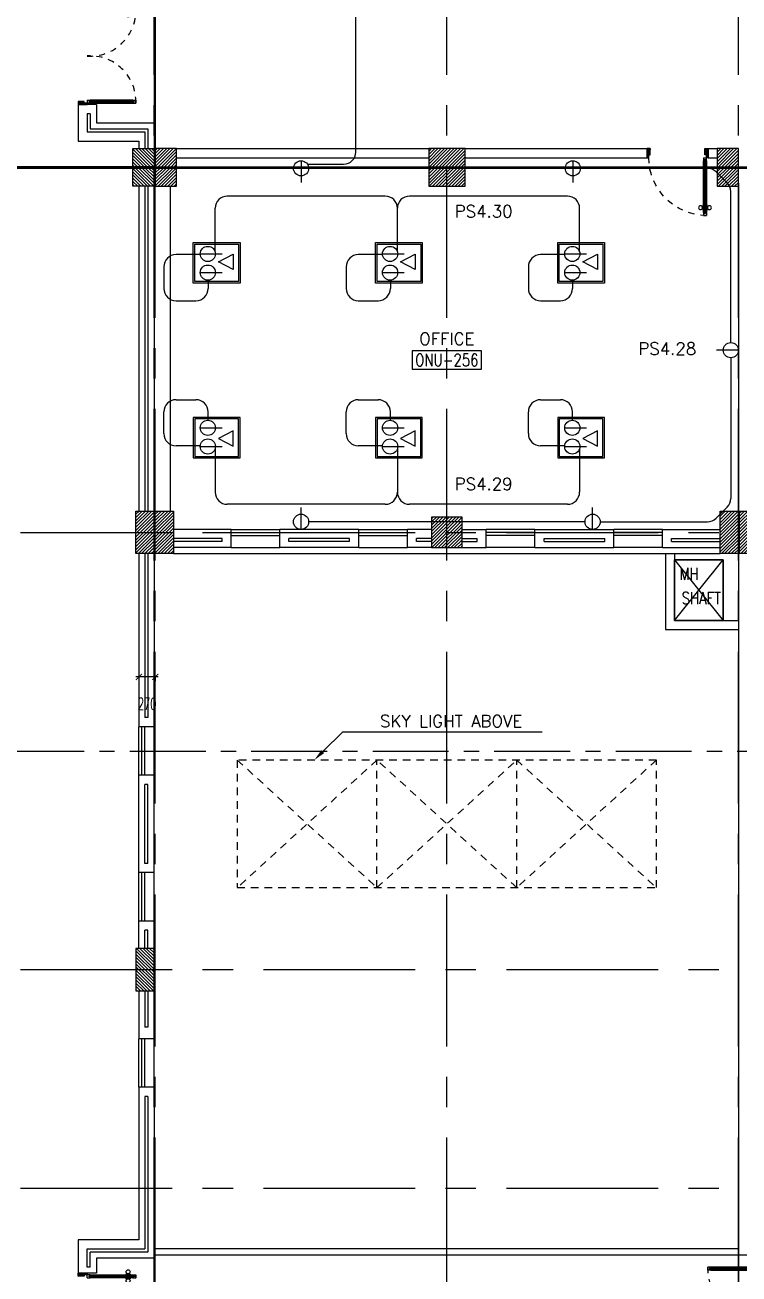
# Model space of a CAD drawing. Extents: x 0 to 91, y -1.5 to 78.
# Drawn here: x 40.77 to 52.53, y 14.79 to 35.36 of the extents above; entities that cross this region are included whole.
import ezdxf
from ezdxf.enums import TextEntityAlignment as Align

# ---------------------------------------------------------------- set-up
doc = ezdxf.new("R2010")
doc.units = 0
doc.header["$MEASUREMENT"] = 0
doc.header["$PDMODE"] = 34
for name, pattern in [('CENTER', [2, 1.25, -0.25, 0.25, -0.25]), ('CENTERX2', [4, 2.5, -0.5, 0.5, -0.5]), ('HIDDEN', [0.375, 0.25, -0.125]), ('HIDDEN2', [0.1875, 0.125, -0.0625])]:
    doc.linetypes.add(name, pattern=pattern)
doc.layers.get('0').update_dxf_attribs({"color": 11, "linetype": 'CONTINUOUS'})
doc.layers.get('DEFPOINTS').update_dxf_attribs({"color": 11, "linetype": 'CONTINUOUS'})
for name, color, linetype in [('AXES', 11, 'CENTERX2'), ('AXES1', 11, 'CENTER'), ('COL', 11, 'CONTINUOUS'), ('DOOR', 11, 'CONTINUOUS'), ('E-CLINE', 4, 'CONTINUOUS'), ('E-SOCKETS', 4, 'CONTINUOUS'), ('E-TEXT', 4, 'CONTINUOUS'), ('EJ', 11, 'CONTINUOUS'), ('ele', 11, 'CONTINUOUS'), ('HAT', 11, 'CONTINUOUS'), ('HIDDEN', 11, 'HIDDEN2'), ('INSUL', 11, 'CONTINUOUS'), ('RM-BOX', 11, 'CONTINUOUS'), ('RM-IND', 11, 'CONTINUOUS'), ('RM-NAME', 11, 'CONTINUOUS'), ('RM-NO', 11, 'CONTINUOUS'), ('ROOF', 11, 'CONTINUOUS'), ('SHAFT', 11, 'CONTINUOUS'), ('WALL', 11, 'CONTINUOUS'), ('WIN', 11, 'CONTINUOUS')]:
    doc.layers.add(name, color=color, linetype=linetype)
doc.styles.add('ROMANS', font='ROMANS.shx', dxfattribs={"width": 0.6})
doc.dimstyles.new('STANDARD in', dxfattribs={"dimtxt": 0.2, "dimasz": 0.1, "dimexe": 0.07, "dimexo": 0.07, "dimgap": 0.05, "dimtad": 1, "dimdec": 0, "dimlfac": 1000, "dimzin": 0, "dimdsep": 46, "dimtxsty": 'ROMANS', "dimblk": 'ARCHTICK', "dimcen": 0.05, "dimdle": 0.05, "dimclrd": 7, "dimclre": 7, "dimclrt": 2, "dimadec": 0, "dimazin": 0, "dimtfac": 1, "dimtdec": 0, "dimtmove": 2, "dimatfit": 3, "dimldrblk": 'ARCHTICK', "dimfxl": 0, "dimtolj": 1, "dimtzin": 0, "dimarcsym": 0})

# ---------------------------------------------------------------- blocks, each defined once
blk = doc.blocks.new('_ARCHTICK')
at = {"color": 0, "linetype": 'ByBlock', "const_width": 0.15}
blk.add_lwpolyline([(-0.5, -0.5), (0.5, 0.5)], dxfattribs=at)
blk = doc.blocks.new('*D132')
at = {"layer": 'DEFPOINTS', "color": 0, "linetype": 'Continuous'}
for p in [(42.65, 24.681), (42.65, 24.621), (42.92, 24.681)]:
    blk.add_point(p, dxfattribs=at)
at = {"layer": 'ele', "color": 7, "linetype": 'Continuous', "lineweight": -2}
for p, q in [((42.97, 24.621), (42.6, 24.621)), ((42.65, 24.611), (42.65, 24.551)), ((42.92, 24.611), (42.92, 24.551))]:
    blk.add_line(p, q, dxfattribs=at)
at = {"layer": 'ele', "color": 7, "linetype": 'Continuous', "lineweight": -2, "xscale": 0.1, "yscale": 0.1, "zscale": 0.1, "rotation": 180}
blk.add_blockref('_ARCHTICK', (42.65, 24.621), dxfattribs=at)
at = {"layer": 'ele', "color": 7, "linetype": 'Continuous', "lineweight": -2, "xscale": 0.1, "yscale": 0.1, "zscale": 0.1}
blk.add_blockref('_ARCHTICK', (42.92, 24.621), dxfattribs=at)
at = {"layer": 'ele', "color": 2, "linetype": 'Continuous', "insert": (42.785, 24.176), "char_height": 0.2, "attachment_point": 5, "style": 'ROMANS'}
blk.add_mtext('\\A1;270', dxfattribs=at)
blk = doc.blocks.new('A$C1DFA4FE8')
at = {"layer": 'DOOR', "color": 0, "linetype": 'ByBlock'}
for p, q in [((950, 1656), (800, 1656)), ((800, 1656), (800, 1631)), ((950, 1606), (950, 1656)), ((0, 1631), (0, 1581)), ((0, 1581), (0, 1631)), ((50, 1631), (0, 1631)), ((50, 1581), (0, 1581)), ((30, 1614), (30, 1598)), ((50, 1614), (30, 1614)), ((50, 1598), (30, 1598)), ((50, 1631), (50, 1614)), ((50, 1598), (50, 1581)), ((750, 1614), (750, 1631)), ((750, 1631), (800, 1631)), ((770, 1614), (750, 1614)), ((750, 1581), (750, 1598)), ((750, 1598), (770, 1598)), ((800, 1581), (750, 1581)), ((770, 1598), (770, 1614)), ((800, 1581), (800, 1631)), ((800, 1631), (850, 1631)), ((850, 1631), (850, 1606)), ((850, 1606), (950, 1606)), ((0, 81), (0, 131)), ((0, 131), (0, 81)), ((50, 131), (0, 131)), ((50, 81), (0, 81)), ((30, 98), (30, 114)), ((50, 114), (30, 114)), ((50, 98), (30, 98)), ((50, 114), (50, 131)), ((50, 81), (50, 98)), ((83, 131), (83, 138)), ((173, 138), (83, 138)), ((83, 81), (83, 74)), ((173, 74), (83, 74)), ((95, 138), (95, 147)), ((95, 147), (160, 147)), ((95, 138), (160, 138)), ((95, 74), (95, 65)), ((95, 74), (160, 74)), ((95, 65), (160, 65)), ((160, 138), (160, 147)), ((160, 74), (160, 65)), ((173, 131), (173, 138)), ((173, 81), (173, 74)), ((750, 131), (750, 114)), ((800, 131), (750, 131)), ((750, 114), (770, 114)), ((750, 98), (750, 81)), ((770, 98), (750, 98)), ((750, 81), (800, 81)), ((770, 114), (770, 98)), ((800, 131), (800, 81)), ((800, 56), (800, 81)), ((800, 81), (850, 81)), ((950, 56), (800, 56)), ((850, 106), (950, 106)), ((850, 81), (850, 106)), ((950, 106), (950, 56))]:
    blk.add_line(p, q, dxfattribs=at)
at = {"layer": 'DOOR', "color": 9, "linetype": 'ByBlock'}
for p, q in [((950, 1606), (837, 1656)), ((950, 1606), (910, 1656)), ((950, 1606), (850, 1619)), ((950, 106), (837, 56)), ((950, 106), (850, 93)), ((950, 106), (910, 56))]:
    blk.add_line(p, q, dxfattribs=at)
at = {"layer": 'DOOR', "linetype": 'ByBlock'}
for p, q in [((750, 1631), (50, 1631)), ((750, 1614), (50, 1614)), ((750, 1598), (50, 1598)), ((50, 1581), (750, 1581)), ((50, 131), (750, 131)), ((750, 114), (50, 114)), ((750, 98), (50, 98)), ((750, 81), (50, 81))]:
    blk.add_line(p, q, dxfattribs=at)
at = {"layer": 'DOOR', "color": 0, "linetype": 'ByBlock'}
for centre in [(128, 179), (128, 32)]:
    blk.add_circle(centre, 32.4, dxfattribs=at)
at = {"layer": 'DOOR', "color": 9, "linetype": 'ByBlock'}
for centre, radius, start, end in [((950, 1606), 154, 161.1053, 166.2858), ((950, 1606), 134, 158.1598, 169.28), ((950, 1606), 114, 154.0838, 167.3774), ((950, 1606), 94.4, 148.0182, 180), ((950, 1606), 74.4, 137.7764, 180), ((950, 1606), 54.4, 113.2074, 180), ((950, 1606), 34.4, 90, 180), ((950, 1606), 14.4, 90, 180), ((950, 106), 154, 193.7142, 198.8947), ((950, 106), 134, 190.72, 201.8402), ((950, 106), 114, 192.6226, 205.9162), ((950, 106), 94.4, 180, 211.9818), ((950, 106), 74.4, 180, 222.2236), ((950, 106), 54.4, 180, 246.7926), ((950, 106), 34.4, 180, 270), ((950, 106), 14.4, 180, 270)]:
    blk.add_arc(centre, radius, start, end, dxfattribs=at)
at = {"layer": 'DOOR', "linetype": 'HIDDEN', "ltscale": 0.5}
for centre, start, end in [((752, 1606), 178.0938, 273.7249), ((752, 106), 86.2751, 181.9062)]:
    blk.add_arc(centre, 752, start, end, dxfattribs=at)
blk = doc.blocks.new('C11')
at = {"layer": 'HAT'}
h = blk.add_hatch(dxfattribs=at)
h.set_pattern_fill('ANSI31', color=256, scale=300, style=0)
h.set_pattern_definition([(45, (-248556.182, -75061.005), (-26.5165043, 26.5165043), [])])
h.paths.add_polyline_path([(300, 700), (0, 700), (0, 350), (300, 350)])
h.paths.add_polyline_path([(300, 350), (0, 350), (0, 0), (300, 0)])
at = {"layer": 'COL'}
blk.add_lwpolyline([(300, 700), (300, 0), (0, 0), (0, 700)], close=True, dxfattribs=at)
blk = doc.blocks.new('C7')
at = {"layer": 'HAT'}
h = blk.add_hatch(dxfattribs=at)
h.set_pattern_fill('ANSI31', color=256, scale=300, style=0)
h.set_pattern_definition([(45, (-248876.182, -51411.005), (-26.5165043, 26.5165043), [])])
h.paths.add_polyline_path([(350, 300), (250, 300), (0, 300), (0, 0), (350, 0)])
at = {"layer": 'COL'}
blk.add_lwpolyline([(0, 300), (0, 0), (350, 0), (350, 300)], close=True, dxfattribs=at)
blk = doc.blocks.new('D1000')
at = {"layer": 'DOOR', "color": 7, "linetype": 'ByBlock'}
for p, q in [((0, 0), (-150, 0)), ((-150, 0), (-150, -25)), ((-150, 0), (0, 0)), ((0, -50), (-114, 0)), ((0, -50), (-40, 0)), ((0, -50), (0, 0)), ((-1050, -25), (-1100, -25)), ((-1100, -75), (-1100, -25)), ((-1100, -25), (-1100, -75)), ((-1050, -75), (-1100, -75)), ((-1050, -42), (-1070, -42)), ((-1070, -42), (-1070, -58)), ((-1050, -58), (-1070, -58)), ((-1050, -25), (-1050, -42)), ((-1050, -58), (-1050, -75)), ((-928, -18), (-1018, -18)), ((-1018, -25), (-1018, -18)), ((-1018, -75), (-1018, -82)), ((-928, -82), (-1018, -82)), ((-1005, -9), (-940, -9)), ((-1005, -18), (-1005, -9)), ((-1005, -18), (-940, -18)), ((-1005, -82), (-940, -82)), ((-1005, -82), (-1005, -91)), ((-1005, -91), (-940, -91)), ((-940, -18), (-940, -9)), ((-940, -82), (-940, -91)), ((-928, -25), (-928, -18)), ((-928, -75), (-928, -82)), ((-200, -42), (-200, -25)), ((-200, -25), (-150, -25)), ((-180, -42), (-200, -42)), ((-200, -75), (-200, -58)), ((-200, -58), (-180, -58)), ((-150, -75), (-200, -75)), ((-180, -58), (-180, -42)), ((-150, -75), (-150, -25)), ((-150, -25), (-100, -25)), ((-100, -25), (-100, -50)), ((0, -50), (-100, -37)), ((-100, -50), (0, -50)), ((-150, -975), (-100, -975)), ((-150, -1000), (-150, -975)), ((-150, -1000), (0, -1000)), ((0, -1000), (-150, -1000)), ((0, -950), (-114, -1000)), ((-100, -975), (-100, -950)), ((0, -950), (-100, -963)), ((-100, -950), (0, -950)), ((0, -950), (-40, -1000)), ((0, -950), (0, -1000))]:
    blk.add_line(p, q, dxfattribs=at)
at = {"layer": 'DOOR', "linetype": 'ByBlock'}
for p, q in [((-200, -25), (-1050, -25)), ((-200, -42), (-1050, -42)), ((-200, -58), (-1050, -58)), ((-1050, -75), (-200, -75))]:
    blk.add_line(p, q, dxfattribs=at)
at = {"layer": 'DOOR', "color": 7, "linetype": 'ByBlock'}
for centre in [(-973, 23), (-973, -124)]:
    blk.add_circle(centre, 32.4, dxfattribs=at)
for centre, radius, start, end in [((0, -50), 134, 158.1598, 169.28), ((0, -50), 74.4, 137.7764, 180), ((0, -50), 54.4, 113.2074, 180), ((0, -50), 154, 161.1053, 166.2858), ((0, -50), 114, 154.0838, 167.3774), ((0, -50), 94.4, 148.0182, 180), ((0, -50), 34.4, 90, 180), ((0, -50), 14.4, 90, 180), ((0, -950), 154, 193.7142, 198.8947), ((0, -950), 134, 190.72, 201.8402), ((0, -950), 94.4, 180, 211.9818), ((0, -950), 74.4, 180, 222.2236), ((0, -950), 54.4, 180, 246.7926), ((0, -950), 34.4, 180, 270), ((0, -950), 14.4, 180, 270)]:
    blk.add_arc(centre, radius, start, end, dxfattribs=at)
at = {"layer": 'DOOR', "linetype": 'HIDDEN', "ltscale": 0.5}
blk.add_arc((-149, -24), 951, 180.0434, 269.9667, dxfattribs=at)
blk = doc.blocks.new('C11D')
at = {"layer": 'COL', "linetype": 'ByBlock'}
for p in [(-320, 0), (0, 0)]:
    blk.add_blockref('C11', p, dxfattribs=at)
blk = doc.blocks.new('C5')
at = {"layer": 'HAT', "linetype": 'ByBlock'}
h = blk.add_hatch(dxfattribs=at)
h.set_pattern_fill('ANSI31', color=256, scale=300, style=0)
h.set_pattern_definition([(45, (-223356.182, -51411.005), (-26.516504, 26.516504), [])])
h.paths.add_polyline_path([(300, 300), (0, 300), (0, 0), (300, 0)])
h.paths.add_polyline_path([(600, 300), (300, 300), (300, 0), (600, 0)])
at = {"layer": 'COL'}
blk.add_lwpolyline([(600, 300), (0, 300), (0, 0), (600, 0)], close=True, dxfattribs=at)
blk = doc.blocks.new('COL50')
at = {"layer": 'COL'}
blk.add_lwpolyline([(-250, 250), (-250, -250), (250, -250), (250, 250)], close=True, dxfattribs=at)
blk = doc.blocks.new('*X50')
at = {"color": 0}
for p, q in [((61359, 139901), (61808, 140350)), ((61359, 139954), (61755, 140350)), ((61359, 140007), (61702, 140350)), ((61359, 140060), (61649, 140350)), ((61359, 140113), (61596, 140350)), ((61359, 140166), (61543, 140350)), ((61359, 140219), (61490, 140350)), ((61359, 140272), (61437, 140350)), ((61359, 140325), (61384, 140350)), ((61361, 139850), (61859, 140348)), ((61414, 139850), (61859, 140295)), ((61467, 139850), (61859, 140242)), ((61520, 139850), (61859, 140189)), ((61573, 139850), (61859, 140136)), ((61626, 139850), (61859, 140083)), ((61679, 139850), (61859, 140030)), ((61732, 139850), (61859, 139977)), ((61785, 139850), (61859, 139924)), ((61838, 139850), (61859, 139871))]:
    blk.add_line(p, q, dxfattribs=at)
blk = doc.blocks.new('RM1')
at = {"layer": 'RM-BOX'}
blk.add_lwpolyline([(570, -200), (-570, -200), (-570, -500), (570, -500)], close=True, dxfattribs=at)
at = {"layer": 'RM-NAME', "style": 'ROMANS'}
for tag, p in [('ROOMNAME1', (0, 324)), ('ROOMNAME2', (0, 0))]:
    blk.add_attdef(tag, text='', height=200, dxfattribs=at).set_placement(p, align=Align.MIDDLE)
at = {"layer": 'RM-NO', "style": 'ROMANS', "width": 0.8}
blk.add_attdef('ROOMNO', text='', height=200, dxfattribs=at).set_placement((0, -350), align=Align.MIDDLE)
blk = doc.blocks.new('A$C272A55A0')
at = {"layer": 'DOOR', "color": 0, "linetype": 'ByBlock'}
for p, q in [((0, 900), (0, 1050)), ((50, 1050), (0, 1050)), ((50, 950), (50, 1050)), ((1750, 950), (1750, 1050)), ((1750, 1050), (1800, 1050)), ((1800, 1050), (1800, 900)), ((0, 900), (25, 900)), ((25, 950), (50, 950)), ((25, 900), (25, 950)), ((75, 900), (25, 900)), ((25, 850), (25, 900)), ((42, 850), (25, 850)), ((58, 870), (42, 870)), ((42, 870), (42, 850)), ((58, 850), (58, 870)), ((75, 850), (58, 850)), ((75, 900), (75, 850)), ((1725, 900), (1775, 900)), ((1725, 900), (1725, 850)), ((1725, 850), (1742, 850)), ((1742, 870), (1758, 870)), ((1742, 850), (1742, 870)), ((1775, 950), (1750, 950)), ((1758, 870), (1758, 850)), ((1758, 850), (1775, 850)), ((1775, 900), (1775, 950)), ((1800, 900), (1775, 900)), ((1775, 850), (1775, 900)), ((25, 50), (42, 50)), ((25, 50), (25, 0)), ((25, 0), (75, 0)), ((75, 0), (25, 0)), ((42, 50), (42, 30)), ((42, 30), (58, 30)), ((58, 50), (75, 50)), ((58, 50), (58, 30)), ((75, 50), (75, 0)), ((1718, 160), (1709, 160)), ((1709, 95), (1709, 160)), ((1718, 95), (1709, 95)), ((1725, 173), (1718, 173)), ((1718, 173), (1718, 83)), ((1718, 95), (1718, 160)), ((1725, 83), (1718, 83)), ((1742, 50), (1725, 50)), ((1725, 50), (1725, 0)), ((1775, 0), (1725, 0)), ((1725, 0), (1775, 0)), ((1742, 50), (1742, 30)), ((1758, 30), (1742, 30)), ((1775, 50), (1758, 50)), ((1758, 50), (1758, 30)), ((1775, 173), (1782, 173)), ((1775, 83), (1782, 83)), ((1775, 50), (1775, 0)), ((1782, 173), (1782, 83)), ((1782, 160), (1791, 160)), ((1782, 95), (1782, 160)), ((1782, 95), (1791, 95)), ((1791, 95), (1791, 160))]:
    blk.add_line(p, q, dxfattribs=at)
at = {"layer": 'DOOR', "color": 9, "linetype": 'ByBlock'}
for p, q in [((50, 1050), (0, 1010)), ((50, 1050), (0, 937)), ((50, 1050), (37, 950)), ((1750, 1050), (1800, 1010)), ((1750, 1050), (1800, 937)), ((1750, 1050), (1763, 950))]:
    blk.add_line(p, q, dxfattribs=at)
at = {"layer": 'DOOR', "linetype": 'ByBlock'}
for p, q in [((25, 850), (25, 50)), ((42, 850), (42, 50)), ((58, 850), (58, 50)), ((75, 50), (75, 850)), ((1725, 50), (1725, 850)), ((1742, 850), (1742, 50)), ((1758, 850), (1758, 50)), ((1775, 850), (1775, 50))]:
    blk.add_line(p, q, dxfattribs=at)
at = {"layer": 'DOOR', "color": 0, "linetype": 'ByBlock'}
for centre in [(1676, 128), (1824, 128)]:
    blk.add_circle(centre, 32.4, dxfattribs=at)
at = {"layer": 'DOOR', "color": 9, "linetype": 'ByBlock'}
for centre, radius, start, end in [((50, 1050), 54.4, 203.2074, 270), ((50, 1050), 34.4, 180, 270), ((50, 1050), 14.4, 180, 270), ((1750, 1050), 14.4, 270, 0), ((1750, 1050), 34.4, 270, 0), ((1750, 1050), 54.4, 270, 336.7926), ((50, 1050), 74.4, 227.7764, 270), ((50, 1050), 94.4, 238.0182, 270), ((50, 1050), 114, 244.0838, 257.3774), ((50, 1050), 134, 248.1598, 259.28), ((50, 1050), 154, 251.1053, 256.2858), ((1750, 1050), 74.4, 270, 312.2236), ((1750, 1050), 94.4, 270, 301.9818), ((1750, 1050), 114, 282.6226, 295.9162), ((1750, 1050), 134, 280.72, 291.8402), ((1750, 1050), 154, 283.7142, 288.8947)]:
    blk.add_arc(centre, radius, start, end, dxfattribs=at)
at = {"layer": 'DOOR', "linetype": 'HIDDEN', "ltscale": 0.5}
for centre, start, end in [((50, 851), 268.3174, 3.2965), ((1750, 851), 176.7035, 271.6826)]:
    blk.add_arc(centre, 851, start, end, dxfattribs=at)
at = {"layer": 'WALL', "linetype": 'ByBlock'}
blk.add_line((1800, 900), (1800, 1050), dxfattribs=at)

msp = doc.modelspace()

# ---------------------------------------------------------------- linework, layer by layer
at = {"layer": 'AXES'}
for p, q in [((47.72, -1.4643), (47.72, 77.3484)), ((42.9, -1.4643), (42.9, 76.9984)), ((42.92, -1.4643), (42.92, 76.9984)), ((52.52, -1.4643), (52.52, 76.9984)), ((1.05, 33.02), (68.74, 33.02)), ((1.05, 33), (68.74, 33)), ((0.7, 27), (68.74, 27)), ((0.7, 19.8), (68.74, 19.8)), ((0.7, 16.2), (68.74, 16.2))]:
    msp.add_line(p, q, dxfattribs=at)
at = {"layer": 'AXES1'}
msp.add_line((10.5, 23.4), (68.74, 23.4), dxfattribs=at)
at = {"layer": 'DOOR', "color": 0, "linetype": 'Continuous'}
msp.add_line((43.22, 26.65), (52.22, 26.65), dxfattribs=at)
at = {"layer": 'E-CLINE', "color": 4}
for p, q in [((46.2214, 33.2639), (46.2214, 36.6642)), ((45.4243, 33.0639), (46.0214, 33.0639)), ((49.6682, 32.995), (45.445, 32.995)), ((49.9182, 32.995), (52.0122, 32.995)), ((52.1536, 32.9364), (52.3364, 32.7536)), ((46.7058, 32.5378), (44.1058, 32.5378)), ((49.7058, 32.5378), (47.1058, 32.5378)), ((52.395, 30.125), (52.395, 32.6122)), ((43.9058, 31.6195), (43.9058, 32.3378)), ((46.9058, 31.6195), (46.9058, 32.3378)), ((49.9058, 31.6195), (49.9058, 32.3378)), ((43.6611, 31.5736), (43.2618, 31.5736)), ((46.6611, 31.5736), (46.2618, 31.5736)), ((49.6611, 31.5736), (49.2618, 31.5736)), ((43.0618, 31.3736), (43.0618, 31.0155)), ((46.0618, 31.3736), (46.0618, 31.0155)), ((49.0618, 31.3736), (49.0618, 31.0155)), ((43.79, 31.1528), (43.79, 31.0155)), ((46.79, 31.1528), (46.79, 31.0155)), ((49.79, 31.1528), (49.79, 31.0155)), ((43.2618, 30.8155), (43.59, 30.8155)), ((46.2618, 30.8155), (46.59, 30.8155)), ((49.2618, 30.8155), (49.59, 30.8155)), ((43.2618, 29.1845), (43.59, 29.1845)), ((46.2618, 29.1845), (46.59, 29.1845)), ((49.2618, 29.1845), (49.59, 29.1845)), ((43.0618, 28.6264), (43.0618, 28.9845)), ((43.79, 28.8472), (43.79, 28.9845)), ((46.0618, 28.6264), (46.0618, 28.9845)), ((46.79, 28.8472), (46.79, 28.9845)), ((49.0618, 28.6264), (49.0618, 28.9845)), ((49.79, 28.8472), (49.79, 28.9845)), ((43.6611, 28.4264), (43.2618, 28.4264)), ((46.6611, 28.4264), (46.2618, 28.4264)), ((49.6611, 28.4264), (49.2618, 28.4264)), ((43.9058, 28.3805), (43.9058, 27.6622)), ((46.9058, 28.3805), (46.9058, 27.6622)), ((49.9058, 28.3805), (49.9058, 27.6622)), ((46.7058, 27.4622), (44.1058, 27.4622)), ((49.7058, 27.4622), (47.1058, 27.4622)), ((52.1536, 27.2336), (52.3364, 27.4164)), ((49.995, 27.175), (45.445, 27.175)), ((50.245, 27.175), (52.0122, 27.175))]:
    msp.add_line(p, q, dxfattribs=at)
at = {"layer": 'E-CLINE', "color": 4, "linetype": 'ByBlock'}
msp.add_line((52.395, 29.875), (52.395, 27.5578), dxfattribs=at)
at = {"layer": 'E-CLINE', "color": 4}
for centre, start, end in [((46.0214, 33.2639), 270, 0), ((52.0122, 32.795), 45, 90), ((52.195, 32.6122), 0, 45), ((44.1058, 32.3378), 90, 180), ((46.7058, 32.3378), 0, 90), ((47.1058, 32.3378), 90, 180), ((49.7058, 32.3378), 0, 90), ((43.2618, 31.3736), 90, 180), ((46.2618, 31.3736), 90, 180), ((49.2618, 31.3736), 90, 180), ((43.2618, 31.0155), 180, 270), ((43.59, 31.0155), 270, 0), ((46.2618, 31.0155), 180, 270), ((46.59, 31.0155), 270, 0), ((49.2618, 31.0155), 180, 270), ((49.59, 31.0155), 270, 0), ((43.2618, 28.9845), 90, 180), ((43.59, 28.9845), 0, 90), ((46.2618, 28.9845), 90, 180), ((46.59, 28.9845), 0, 90), ((49.2618, 28.9845), 90, 180), ((49.59, 28.9845), 0, 90), ((43.2618, 28.6264), 180, 270), ((46.2618, 28.6264), 180, 270), ((49.2618, 28.6264), 180, 270), ((44.1058, 27.6622), 180, 270), ((46.7058, 27.6622), 270, 0), ((47.1058, 27.6622), 180, 270), ((49.7058, 27.6622), 270, 0), ((52.195, 27.5578), 315, 0), ((52.0122, 27.375), 270, 315)]:
    msp.add_arc(centre, 0.2, start, end, dxfattribs=at)
at = {"layer": 'E-SOCKETS'}
for p, q in [((45.32, 33.12), (45.32, 32.7617)), ((49.7932, 33.12), (49.7932, 32.7617)), ((43.5452, 31.1066), (43.5452, 31.7739)), ((43.5452, 31.7739), (44.3149, 31.7739)), ((44.3149, 31.7739), (44.3149, 31.1066)), ((46.5452, 31.1066), (46.5452, 31.7739)), ((46.5452, 31.7739), (47.3149, 31.7739)), ((47.3149, 31.7739), (47.3149, 31.1066)), ((49.5452, 31.1066), (49.5452, 31.7739)), ((49.5452, 31.7739), (50.3149, 31.7739)), ((50.3149, 31.7739), (50.3149, 31.1066)), ((43.6605, 31.5854), (44.0188, 31.5854)), ((46.6605, 31.5854), (47.0188, 31.5854)), ((49.6605, 31.5854), (50.0188, 31.5854)), ((43.6605, 31.2777), (44.0188, 31.2777)), ((46.6605, 31.2777), (47.0188, 31.2777)), ((49.6605, 31.2777), (50.0188, 31.2777)), ((44.3149, 31.1066), (43.5452, 31.1066)), ((47.3149, 31.1066), (46.5452, 31.1066)), ((50.3149, 31.1066), (49.5452, 31.1066)), ((52.52, 30), (52.1617, 30)), ((43.5452, 28.8934), (43.5452, 28.2261)), ((44.3149, 28.8934), (43.5452, 28.8934)), ((44.3149, 28.2261), (44.3149, 28.8934)), ((47.3149, 28.8934), (46.5452, 28.8934)), ((46.5452, 28.8934), (46.5452, 28.2261)), ((47.3149, 28.2261), (47.3149, 28.8934)), ((50.3149, 28.8934), (49.5452, 28.8934)), ((49.5452, 28.8934), (49.5452, 28.2261)), ((50.3149, 28.2261), (50.3149, 28.8934)), ((43.6605, 28.7223), (44.0188, 28.7223)), ((46.6605, 28.7223), (47.0188, 28.7223)), ((49.6605, 28.7223), (50.0188, 28.7223)), ((43.6605, 28.4146), (44.0188, 28.4146)), ((46.6605, 28.4146), (47.0188, 28.4146)), ((49.6605, 28.4146), (50.0188, 28.4146)), ((43.5452, 28.2261), (44.3149, 28.2261)), ((46.5452, 28.2261), (47.3149, 28.2261)), ((49.5452, 28.2261), (50.3149, 28.2261)), ((45.32, 27.05), (45.32, 27.4083)), ((50.12, 27.05), (50.12, 27.4083))]:
    msp.add_line(p, q, dxfattribs=at)
at = {"layer": 'E-SOCKETS', "color": 8}
for p, q in [((43.5702, 31.1316), (43.5702, 31.7489)), ((43.5702, 31.7489), (44.2899, 31.7489)), ((44.2899, 31.7489), (44.2899, 31.1316)), ((46.5702, 31.1316), (46.5702, 31.7489)), ((46.5702, 31.7489), (47.2899, 31.7489)), ((47.2899, 31.7489), (47.2899, 31.1316)), ((49.5702, 31.1316), (49.5702, 31.7489)), ((49.5702, 31.7489), (50.2899, 31.7489)), ((50.2899, 31.7489), (50.2899, 31.1316)), ((44.2899, 31.1316), (43.5702, 31.1316)), ((47.2899, 31.1316), (46.5702, 31.1316)), ((50.2899, 31.1316), (49.5702, 31.1316)), ((43.5702, 28.8684), (43.5702, 28.2511)), ((44.2899, 28.8684), (43.5702, 28.8684)), ((44.2899, 28.2511), (44.2899, 28.8684)), ((47.2899, 28.8684), (46.5702, 28.8684)), ((46.5702, 28.8684), (46.5702, 28.2511)), ((47.2899, 28.2511), (47.2899, 28.8684)), ((50.2899, 28.8684), (49.5702, 28.8684)), ((49.5702, 28.8684), (49.5702, 28.2511)), ((50.2899, 28.2511), (50.2899, 28.8684)), ((43.5702, 28.2511), (44.2899, 28.2511)), ((46.5702, 28.2511), (47.2899, 28.2511)), ((49.5702, 28.2511), (50.2899, 28.2511))]:
    msp.add_line(p, q, dxfattribs=at)
at = {"layer": 'E-SOCKETS'}
for points in [[(44.2009, 31.5824), (44.2009, 31.3299), (43.9587, 31.4562), (43.9587, 31.4562)], [(47.2009, 31.5824), (47.2009, 31.3299), (46.9587, 31.4562), (46.9587, 31.4562)], [(50.2009, 31.5824), (50.2009, 31.3299), (49.9587, 31.4562), (49.9587, 31.4562)], [(44.2009, 28.4176), (44.2009, 28.6701), (43.9587, 28.5438), (43.9587, 28.5438)], [(47.2009, 28.4176), (47.2009, 28.6701), (46.9587, 28.5438), (46.9587, 28.5438)], [(50.2009, 28.4176), (50.2009, 28.6701), (49.9587, 28.5438), (49.9587, 28.5438)]]:
    msp.add_lwpolyline(points, close=True, dxfattribs=at)
for centre in [(45.32, 32.995), (49.7932, 32.995), (43.7855, 31.5854), (46.7855, 31.5854), (49.7855, 31.5854), (43.7855, 31.2777), (46.7855, 31.2777), (49.7855, 31.2777), (52.395, 30), (43.7855, 28.7223), (46.7855, 28.7223), (49.7855, 28.7223), (43.7855, 28.4146), (46.7855, 28.4146), (49.7855, 28.4146), (45.32, 27.175), (50.12, 27.175)]:
    msp.add_circle(centre, 0.125, dxfattribs=at)
at = {"layer": 'EJ', "color": 8}
for p, q in [((10.25, 33.02), (85.5654, 33.02)), ((10.25, 33), (85.5654, 33))]:
    msp.add_line(p, q, dxfattribs=at)
at = {"layer": 'EJ'}
for p, q in [((52.52, 32.75), (52.52, 27.35)), ((42.9, 15.1), (42.9, 13)), ((52.52, 13), (52.52, 15.1)), ((52.52, 13), (52.52, 15.1))]:
    msp.add_line(p, q, dxfattribs=at)
at = {"layer": 'HIDDEN'}
for p, q in [((44.27, 23.25), (46.57, 21.15)), ((46.57, 23.25), (44.27, 21.15)), ((44.27, 23.25), (44.27, 21.15)), ((51.17, 23.25), (44.27, 23.25)), ((46.57, 21.15), (46.57, 23.25)), ((46.57, 21.15), (46.57, 23.25)), ((46.57, 21.15), (48.87, 23.25)), ((48.87, 21.15), (46.57, 23.25)), ((48.87, 21.15), (48.87, 23.25)), ((48.87, 21.15), (48.87, 23.25)), ((48.87, 23.25), (51.17, 21.15)), ((51.17, 23.25), (48.87, 21.15)), ((51.17, 21.15), (51.17, 23.25)), ((44.27, 21.15), (51.17, 21.15))]:
    msp.add_line(p, q, dxfattribs=at)
at = {"layer": 'INSUL'}
for p, q in [((41.8497, 33.895), (41.7997, 33.895)), ((41.7997, 33.895), (41.7997, 33.595)), ((41.8497, 33.895), (41.8497, 33.645)), ((41.7997, 33.595), (42.75, 33.595)), ((41.8497, 33.645), (42.8, 33.645)), ((42.75, 33.595), (42.75, 33.32)), ((42.8, 33.645), (42.8, 33.32)), ((42.75, 32.7), (42.75, 27.35)), ((42.8, 32.7), (42.8, 27.35)), ((44.02, 26.9), (43.22, 26.9)), ((44.02, 26.85), (43.22, 26.85)), ((44.02, 26.85), (44.02, 26.9)), ((46.12, 26.9), (45.12, 26.9)), ((45.12, 26.85), (45.12, 26.9)), ((46.12, 26.85), (45.12, 26.85)), ((46.12, 26.85), (46.12, 26.9)), ((47.47, 26.9), (47.22, 26.9)), ((47.22, 26.85), (47.22, 26.9)), ((47.47, 26.85), (47.22, 26.85)), ((47.97, 26.9), (48.22, 26.9)), ((47.97, 26.85), (48.22, 26.85)), ((48.22, 26.85), (48.22, 26.9)), ((49.32, 26.85), (49.32, 26.9)), ((49.32, 26.9), (50.32, 26.9)), ((49.32, 26.85), (50.32, 26.85)), ((50.32, 26.85), (50.32, 26.9)), ((51.42, 26.85), (51.42, 26.9)), ((51.42, 26.9), (52.22, 26.9)), ((51.42, 26.85), (52.22, 26.85)), ((42.75, 26.65), (42.75, 23.95)), ((42.8, 26.65), (42.8, 23.95)), ((42.8, 23.95), (42.75, 23.95)), ((42.75, 21.55), (42.75, 22.85)), ((42.8, 22.85), (42.75, 22.85)), ((42.8, 21.55), (42.8, 22.85)), ((42.8, 21.55), (42.75, 21.55)), ((42.75, 20.15), (42.75, 20.45)), ((42.8, 20.45), (42.75, 20.45)), ((42.8, 20.15), (42.8, 20.45)), ((42.75, 19.45), (42.75, 18.85)), ((42.8, 19.45), (42.8, 18.85)), ((42.8, 18.85), (42.75, 18.85)), ((42.75, 17.7125), (42.75, 15.25)), ((42.8, 17.7125), (42.75, 17.7125)), ((42.8, 17.7125), (42.8, 15.2)), ((42.75, 15.525), (42.75, 15.2)), ((42.8, 15.525), (42.8, 15.15)), ((41.7997, 14.9), (41.7997, 15.2)), ((41.7997, 15.2), (42.75, 15.2)), ((41.8497, 14.9), (41.8497, 15.15)), ((42.8, 15.15), (41.8497, 15.15)), ((41.8497, 14.9), (41.7997, 14.9))]:
    msp.add_line(p, q, dxfattribs=at)
at = {"layer": 'RM-IND'}
for p, q in [((45.6791, 23.3911), (46.0075, 23.7179)), ((46.0075, 23.7179), (46.5205, 23.7179)), ((46.5205, 23.7179), (49.2871, 23.7179))]:
    msp.add_line(p, q, dxfattribs=at)
msp.add_solid([(45.7026, 23.3674), (45.6555, 23.4147), (45.5373, 23.25)], dxfattribs=at)
at = {"layer": 'ROOF', "color": 8}
for p, q in [((42.9, 36.32), (42.9, 33.32)), ((42.92, 36.32), (42.92, 33.32))]:
    msp.add_line(p, q, dxfattribs=at)
at = {"layer": 'ROOF'}
for p, q in [((42.9, 33.87), (42.9, 33.02)), ((42.9, 33.02), (10.25, 33.02)), ((42.9, 33), (10.25, 33)), ((52.52, 26.65), (52.52, 13)), ((52.52, 15.2), (42.9, 15.2)), ((52.915, 15.1), (42.9, 15.1))]:
    msp.add_line(p, q, dxfattribs=at)
at = {"layer": 'SHAFT', "linetype": 'ByBlock'}
for p, q in [((51.47, 26.55), (52.27, 25.55)), ((51.47, 25.55), (52.27, 26.55))]:
    msp.add_line(p, q, dxfattribs=at)
at = {"layer": 'SHAFT', "color": 7, "linetype": 'Continuous'}
for points in [[(51.32, 26.65), (51.32, 25.4), (52.52, 25.4)], [(51.47, 26.65), (51.47, 25.55), (52.52, 25.55)]]:
    msp.add_lwpolyline(points, dxfattribs=at)
at = {"layer": 'SHAFT', "color": 97, "linetype": 'ByBlock'}
msp.add_lwpolyline([(51.47, 26.55), (52.27, 26.55), (52.27, 25.55), (51.47, 25.55)], close=True, dxfattribs=at)
at = {"layer": 'SHAFT', "color": 97, "linetype": 'ByBlock', "ltscale": 0.3}
msp.add_lwpolyline([(51.47, 25.55), (52.27, 25.55), (52.27, 26.55), (51.47, 26.55)], close=True, dxfattribs=at)
at = {"layer": 'SHAFT', "linetype": 'ByBlock'}
msp.add_lwpolyline([(51.47, 26.55), (52.27, 26.55), (52.27, 25.55), (51.47, 25.55)], close=True, dxfattribs=at)
at = {"layer": 'WALL'}
for p, q in [((41.9497, 34.045), (41.6497, 34.045)), ((41.6497, 34.045), (41.6497, 33.445)), ((41.9497, 34.045), (41.9497, 33.745)), ((41.9497, 33.745), (42.9, 33.745)), ((42.9, 33.745), (42.9, 33.32)), ((41.6497, 33.445), (42.65, 33.445)), ((42.65, 33.445), (42.65, 33.32)), ((43.27, 33.32), (47.4223, 33.32)), ((43.27, 33.17), (47.4223, 33.17)), ((48.0223, 33.32), (51.02, 33.32)), ((48.0223, 33.17), (51.02, 33.17)), ((51.02, 33.17), (51.02, 33.32)), ((52.02, 33.17), (52.02, 33.32)), ((52.02, 33.32), (52.17, 33.32)), ((52.02, 33.17), (52.17, 33.17)), ((42.65, 32.7), (42.65, 27.35)), ((42.9, 32.7), (42.9, 27.35)), ((43.17, 27.35), (43.17, 32.7)), ((44.17, 27.05), (43.22, 27.05)), ((44.17, 26.75), (44.17, 27.05)), ((46.27, 27.05), (44.97, 27.05)), ((44.97, 26.75), (44.97, 27.05)), ((46.27, 26.75), (46.27, 27.05)), ((47.47, 27.05), (47.07, 27.05)), ((47.07, 26.75), (47.07, 27.05)), ((47.97, 27.05), (48.37, 27.05)), ((48.37, 26.75), (48.37, 27.05)), ((49.17, 26.75), (49.17, 27.05)), ((49.17, 27.05), (50.47, 27.05)), ((50.47, 26.75), (50.47, 27.05)), ((51.27, 26.75), (51.27, 27.05)), ((51.27, 27.05), (52.22, 27.05)), ((44.17, 26.75), (43.22, 26.75)), ((46.27, 26.75), (44.97, 26.75)), ((47.47, 26.75), (47.07, 26.75)), ((47.97, 26.75), (48.37, 26.75)), ((49.17, 26.75), (50.47, 26.75)), ((51.27, 26.75), (52.22, 26.75)), ((42.65, 26.65), (42.65, 23.8)), ((42.9, 26.65), (42.9, 23.8)), ((42.9, 23.8), (42.65, 23.8)), ((42.9, 23), (42.65, 23)), ((42.65, 21.4), (42.65, 23)), ((42.9, 21.4), (42.9, 23)), ((42.9, 21.4), (42.65, 21.4)), ((42.65, 20.15), (42.65, 20.6)), ((42.9, 20.6), (42.65, 20.6)), ((42.9, 20.15), (42.9, 20.6)), ((42.65, 19.4442), (42.65, 18.6625)), ((42.9, 19.45), (42.9, 18.6625)), ((42.9, 18.6625), (42.65, 18.6625)), ((42.65, 17.8625), (42.65, 15.4)), ((42.9, 17.8625), (42.65, 17.8625)), ((42.9, 17.8625), (42.9, 15.05)), ((42.65, 15.525), (42.65, 15.35)), ((42.9, 15.525), (42.9, 15.05)), ((41.6497, 15.35), (41.6497, 14.8)), ((42.65, 15.35), (41.6497, 15.35)), ((41.9497, 15.05), (41.9497, 14.8)), ((42.9, 15.05), (41.9497, 15.05)), ((41.9497, 14.8), (41.6497, 14.8))]:
    msp.add_line(p, q, dxfattribs=at)
at = {"layer": 'WIN'}
for p, q in [((44.17, 27.05), (44.97, 27.05)), ((44.17, 27), (44.97, 27)), ((44.17, 26.95), (44.97, 26.95)), ((46.27, 27.05), (47.07, 27.05)), ((46.27, 27), (47.07, 27)), ((46.27, 26.95), (47.07, 26.95)), ((49.17, 27.05), (48.37, 27.05)), ((49.17, 27), (48.37, 27)), ((49.17, 26.95), (48.37, 26.95)), ((51.27, 27.05), (50.47, 27.05)), ((51.27, 27), (50.47, 27)), ((51.27, 26.95), (50.47, 26.95)), ((44.17, 26.75), (44.97, 26.75)), ((46.27, 26.75), (47.07, 26.75)), ((49.17, 26.75), (48.37, 26.75)), ((51.27, 26.75), (50.47, 26.75)), ((42.65, 23), (42.65, 23.8)), ((42.7, 23), (42.7, 23.8)), ((42.75, 23), (42.75, 23.8)), ((42.9, 23), (42.9, 23.8)), ((42.65, 20.6), (42.65, 21.4)), ((42.7, 20.6), (42.7, 21.4)), ((42.75, 20.6), (42.75, 21.4)), ((42.9, 20.6), (42.9, 21.4)), ((42.65, 17.8625), (42.65, 18.6625)), ((42.7, 17.8625), (42.7, 18.6625)), ((42.75, 17.8625), (42.75, 18.6625)), ((42.9, 17.8625), (42.9, 18.6625))]:
    msp.add_line(p, q, dxfattribs=at)

# ---------------------------------------------------------------- block references
at = {"layer": 'COL', "linetype": 'ByBlock', "xscale": -0.001, "yscale": 0.001, "zscale": 0.001}
for name, p in [('C7', (42.9, 33.02)), ('C7', (42.9, 32.7)), ('C11', (42.9, 19.45))]:
    msp.add_blockref(name, p, dxfattribs=at)
at = {"layer": 'COL', "xscale": 0.001, "yscale": 0.001, "zscale": 0.001}
for name, p in [('C7', (42.92, 33.02)), ('C5', (47.4223, 33.02)), ('C7', (52.17, 33.02)), ('C7', (42.92, 32.7)), ('C5', (47.4223, 32.7)), ('C7', (52.17, 32.7)), ('C11', (42.6, 26.65)), ('C11', (42.92, 26.65)), ('COL50', (47.72, 27)), ('C11D', (52.54, 26.65))]:
    msp.add_blockref(name, p, dxfattribs=at)
at = {"layer": 'DOOR', "color": 0, "linetype": 'ByBlock', "zscale": 0.001}
for name, p, xscale, yscale, rotation in [('A$C1DFA4FE8', (42.6004, 35.7009), 0.001, 0.001, 180), ('A$C1DFA4FE8', (42.6004, 14.8559), 0.001, 0.001, 180), ('A$C272A55A0', (52.0146, 14.925), 0.000999999996565748, 0.000999999996565748, 270)]:
    msp.add_blockref(name, p, dxfattribs=dict(at, xscale=xscale, yscale=yscale, rotation=rotation))
at = {"layer": 'DOOR', "color": 0, "linetype": 'Continuous', "xscale": -0.001, "yscale": 0.001, "zscale": 0.001, "rotation": 270}
msp.add_blockref('D1000', (52.02, 33.32), dxfattribs=at)
at = {"layer": 'HAT', "xscale": 0.001, "yscale": 0.001, "zscale": 0.001}
msp.add_blockref('*X50', (-13.8892, -113.0997), dxfattribs=at)
at = {"layer": 'RM-NO', "xscale": 0.001, "yscale": 0.001, "zscale": 0.001}
msp.add_blockref('RM1', (47.72, 30.1886), dxfattribs=at).add_auto_attribs({'ROOMNO': 'ONU-256', 'ROOMNAME2': 'OFFICE'})

# ---------------------------------------------------------------- texts
at = {"layer": 'E-TEXT', "color": 4, "style": 'ROMANS'}
for s, p in [(' PS4.30', (47.714, 32.1862)), (' PS4.28', (50.7372, 29.9258)), (' PS4.29', (47.714, 27.6966))]:
    msp.add_text(s, height=0.2, dxfattribs=at).set_placement(p)
at = {"layer": 'RM-NAME', "style": 'ROMANS'}
msp.add_text('SKY LIGHT ABOVE', height=0.2, dxfattribs=at).set_placement((46.6205, 23.8929), align=Align.MIDDLE_LEFT)
at = {"layer": 'SHAFT', "color": 97, "style": 'ROMANS', "width": 0.8}
for s, p in [('MH', (51.7067, 26.3182)), ('SHAFT', (51.9077, 25.9183))]:
    msp.add_text(s, height=0.2, dxfattribs=at).set_placement(p, align=Align.MIDDLE)

# ---------------------------------------------------------------- dimensions: what is measured, and where the dimension line sits
at = {"layer": 'ele', "color": 0, "linetype": 'Continuous'}
dim = msp.add_linear_dim(base=(42.65, 24.6211), p1=(42.92, 24.6811), p2=(42.65, 24.6811), dimstyle='STANDARD in', dxfattribs=at)
dim.commit()
dim.dimension.update_dxf_attribs({"geometry": '*D132', "text_midpoint": (42.785, 24.1761)})

doc.saveas('drawing.dxf')
